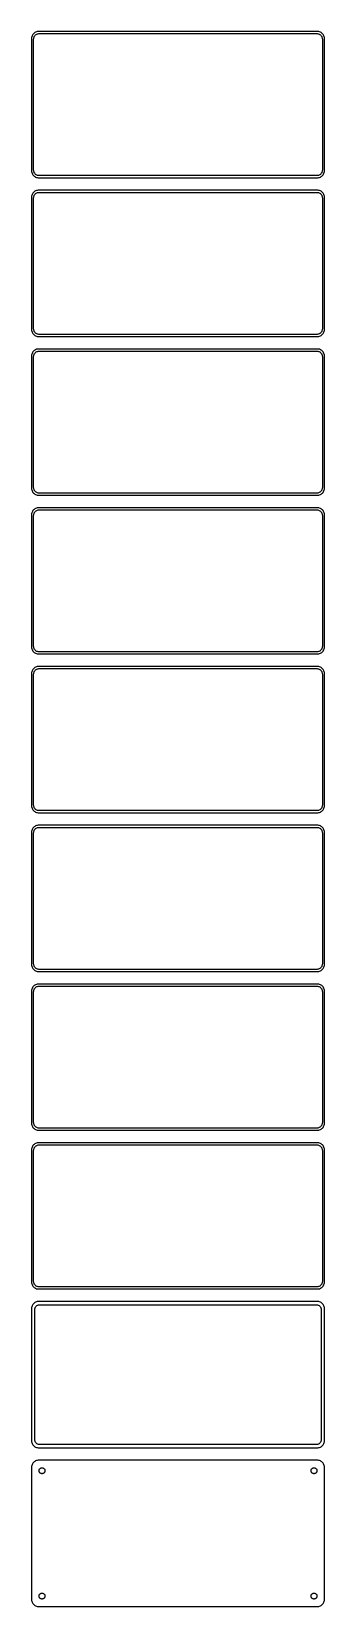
# Model space of a CAD drawing. Header units: metres. Extents: x -105 to 105, y 1088 to 2218.
import ezdxf

# ---------------------------------------------------------------- set-up
doc = ezdxf.new("R2010")
doc.units = ezdxf.units.M

msp = doc.modelspace()

# ---------------------------------------------------------------- linework, layer by layer
for p, q in [((-103.645, 2216.92), (-104.045, 2216.44)), ((-103.187, 2217.35), (-103.645, 2216.92)), ((-102.679, 2217.72), (-103.187, 2217.35)), ((-102.129, 2218.02), (-102.679, 2217.72)), ((-101.545, 2218.26), (-102.129, 2218.02)), ((-100.937, 2218.41), (-101.545, 2218.26)), ((-101.203, 2216.62), (-100.736, 2216.8)), ((-100.314, 2218.49), (-100.937, 2218.41)), ((-100.736, 2216.8), (-100.25, 2216.93)), ((100.314, 2218.49), (-100.314, 2218.49)), ((-100.25, 2216.93), (-99.7512, 2216.99)), ((-99.7512, 2216.99), (99.7512, 2216.99)), ((99.7512, 2216.99), (100.25, 2216.93)), ((100.25, 2216.93), (100.736, 2216.8)), ((100.937, 2218.41), (100.314, 2218.49)), ((100.736, 2216.8), (101.203, 2216.62)), ((101.545, 2218.26), (100.937, 2218.41)), ((102.129, 2218.02), (101.545, 2218.26)), ((102.679, 2217.72), (102.129, 2218.02)), ((103.187, 2217.35), (102.679, 2217.72)), ((103.645, 2216.92), (103.187, 2217.35)), ((104.045, 2216.44), (103.645, 2216.92)), ((-104.961, 2214.13), (-105, 2213.5)), ((-105, 2213.5), (-105, 2118.5)), ((-104.843, 2214.74), (-104.961, 2214.13)), ((-104.649, 2215.34), (-104.843, 2214.74)), ((-104.382, 2215.91), (-104.649, 2215.34)), ((-104.045, 2216.44), (-104.382, 2215.91)), ((-103.5, 2213), (-103.468, 2213.5)), ((-103.5, 2119), (-103.5, 2213)), ((-103.468, 2213.5), (-103.374, 2213.99)), ((-103.374, 2213.99), (-103.219, 2214.47)), ((-103.219, 2214.47), (-103.005, 2214.93)), ((-103.005, 2214.93), (-102.736, 2215.35)), ((-102.736, 2215.35), (-102.416, 2215.74)), ((-102.416, 2215.74), (-102.05, 2216.08)), ((-102.05, 2216.08), (-101.643, 2216.38)), ((-101.643, 2216.38), (-101.203, 2216.62)), ((101.203, 2216.62), (101.643, 2216.38)), ((101.643, 2216.38), (102.05, 2216.08)), ((102.05, 2216.08), (102.416, 2215.74)), ((102.416, 2215.74), (102.736, 2215.35)), ((102.736, 2215.35), (103.005, 2214.93)), ((103.005, 2214.93), (103.219, 2214.47)), ((103.219, 2214.47), (103.374, 2213.99)), ((103.374, 2213.99), (103.468, 2213.5)), ((103.468, 2213.5), (103.5, 2213)), ((103.5, 2213), (103.5, 2119)), ((104.382, 2215.91), (104.045, 2216.44)), ((104.649, 2215.34), (104.382, 2215.91)), ((104.843, 2214.74), (104.649, 2215.34)), ((104.961, 2214.13), (104.843, 2214.74)), ((105, 2213.5), (104.961, 2214.13)), ((105, 2118.5), (105, 2213.5)), ((-105, 2118.5), (-104.961, 2117.87)), ((-104.961, 2117.87), (-104.843, 2117.26)), ((-104.843, 2117.26), (-104.649, 2116.66)), ((-104.649, 2116.66), (-104.382, 2116.09)), ((-104.382, 2116.09), (-104.045, 2115.56)), ((-104.045, 2115.56), (-103.645, 2115.08)), ((-103.645, 2115.08), (-103.187, 2114.65)), ((-103.468, 2118.5), (-103.5, 2119)), ((-103.374, 2118.01), (-103.468, 2118.5)), ((-103.219, 2117.53), (-103.374, 2118.01)), ((-103.005, 2117.07), (-103.219, 2117.53)), ((-102.736, 2116.65), (-103.005, 2117.07)), ((-102.416, 2116.26), (-102.736, 2116.65)), ((-102.05, 2115.92), (-102.416, 2116.26)), ((-101.643, 2115.62), (-102.05, 2115.92)), ((-101.203, 2115.38), (-101.643, 2115.62)), ((-100.736, 2115.2), (-101.203, 2115.38)), ((-100.25, 2115.07), (-100.736, 2115.2)), ((-99.7512, 2115.01), (-100.25, 2115.07)), ((99.7512, 2115.01), (-99.7512, 2115.01)), ((100.25, 2115.07), (99.7512, 2115.01)), ((100.736, 2115.2), (100.25, 2115.07)), ((101.203, 2115.38), (100.736, 2115.2)), ((101.643, 2115.62), (101.203, 2115.38)), ((102.05, 2115.92), (101.643, 2115.62)), ((102.416, 2116.26), (102.05, 2115.92)), ((102.736, 2116.65), (102.416, 2116.26)), ((103.005, 2117.07), (102.736, 2116.65)), ((103.219, 2117.53), (103.005, 2117.07)), ((103.187, 2114.65), (103.645, 2115.08)), ((103.374, 2118.01), (103.219, 2117.53)), ((103.468, 2118.5), (103.374, 2118.01)), ((103.5, 2119), (103.468, 2118.5)), ((103.645, 2115.08), (104.045, 2115.56)), ((104.045, 2115.56), (104.382, 2116.09)), ((104.382, 2116.09), (104.649, 2116.66)), ((104.649, 2116.66), (104.843, 2117.26)), ((104.843, 2117.26), (104.961, 2117.87)), ((104.961, 2117.87), (105, 2118.5)), ((-103.187, 2114.65), (-102.679, 2114.28)), ((-102.679, 2103.72), (-103.187, 2103.35)), ((-102.679, 2114.28), (-102.129, 2113.98)), ((-102.129, 2104.02), (-102.679, 2103.72)), ((-102.129, 2113.98), (-101.545, 2113.74)), ((-101.545, 2104.26), (-102.129, 2104.02)), ((-101.545, 2113.74), (-100.937, 2113.59)), ((-100.937, 2104.41), (-101.545, 2104.26)), ((-100.937, 2113.59), (-100.314, 2113.51)), ((-100.314, 2104.49), (-100.937, 2104.41)), ((-100.314, 2113.51), (100.314, 2113.51)), ((100.314, 2104.49), (-100.314, 2104.49)), ((100.314, 2113.51), (100.937, 2113.59)), ((100.937, 2104.41), (100.314, 2104.49)), ((100.937, 2113.59), (101.545, 2113.74)), ((101.545, 2104.26), (100.937, 2104.41)), ((101.545, 2113.74), (102.129, 2113.98)), ((102.129, 2104.02), (101.545, 2104.26)), ((102.129, 2113.98), (102.679, 2114.28)), ((102.679, 2103.72), (102.129, 2104.02)), ((102.679, 2114.28), (103.187, 2114.65)), ((103.187, 2103.35), (102.679, 2103.72)), ((-104.961, 2100.13), (-105, 2099.5)), ((-105, 2099.5), (-105, 2004.5)), ((-104.843, 2100.74), (-104.961, 2100.13)), ((-104.649, 2101.34), (-104.843, 2100.74)), ((-104.382, 2101.91), (-104.649, 2101.34)), ((-104.045, 2102.44), (-104.382, 2101.91)), ((-103.645, 2102.92), (-104.045, 2102.44)), ((-103.187, 2103.35), (-103.645, 2102.92)), ((-103.5, 2099), (-103.468, 2099.5)), ((-103.5, 2005), (-103.5, 2099)), ((-103.468, 2099.5), (-103.374, 2099.99)), ((-103.374, 2099.99), (-103.219, 2100.47)), ((-103.219, 2100.47), (-103.005, 2100.93)), ((-103.005, 2100.93), (-102.736, 2101.35)), ((-102.736, 2101.35), (-102.416, 2101.74)), ((-102.416, 2101.74), (-102.05, 2102.08)), ((-102.05, 2102.08), (-101.643, 2102.38)), ((-101.643, 2102.38), (-101.203, 2102.62)), ((-101.203, 2102.62), (-100.736, 2102.8)), ((-100.736, 2102.8), (-100.25, 2102.93)), ((-100.25, 2102.93), (-99.7512, 2102.99)), ((-99.7512, 2102.99), (99.7512, 2102.99)), ((99.7512, 2102.99), (100.25, 2102.93)), ((100.25, 2102.93), (100.736, 2102.8)), ((100.736, 2102.8), (101.203, 2102.62)), ((101.203, 2102.62), (101.643, 2102.38)), ((101.643, 2102.38), (102.05, 2102.08)), ((102.05, 2102.08), (102.416, 2101.74)), ((102.416, 2101.74), (102.736, 2101.35)), ((102.736, 2101.35), (103.005, 2100.93)), ((103.005, 2100.93), (103.219, 2100.47)), ((103.645, 2102.92), (103.187, 2103.35)), ((103.219, 2100.47), (103.374, 2099.99)), ((103.374, 2099.99), (103.468, 2099.5)), ((103.468, 2099.5), (103.5, 2099)), ((103.5, 2099), (103.5, 2005)), ((104.045, 2102.44), (103.645, 2102.92)), ((104.382, 2101.91), (104.045, 2102.44)), ((104.649, 2101.34), (104.382, 2101.91)), ((104.843, 2100.74), (104.649, 2101.34)), ((104.961, 2100.13), (104.843, 2100.74)), ((105, 2099.5), (104.961, 2100.13)), ((105, 2004.5), (105, 2099.5)), ((-105, 2004.5), (-104.961, 2003.87)), ((-104.961, 2003.87), (-104.843, 2003.26)), ((-104.843, 2003.26), (-104.649, 2002.66)), ((-104.649, 2002.66), (-104.382, 2002.09)), ((-104.382, 2002.09), (-104.045, 2001.56)), ((-103.468, 2004.5), (-103.5, 2005)), ((-103.374, 2004.01), (-103.468, 2004.5)), ((-103.219, 2003.53), (-103.374, 2004.01)), ((-103.005, 2003.07), (-103.219, 2003.53)), ((-102.736, 2002.65), (-103.005, 2003.07)), ((-102.416, 2002.26), (-102.736, 2002.65)), ((-102.05, 2001.92), (-102.416, 2002.26)), ((-101.643, 2001.62), (-102.05, 2001.92)), ((102.05, 2001.92), (101.643, 2001.62)), ((102.416, 2002.26), (102.05, 2001.92)), ((102.736, 2002.65), (102.416, 2002.26)), ((103.005, 2003.07), (102.736, 2002.65)), ((103.219, 2003.53), (103.005, 2003.07)), ((103.374, 2004.01), (103.219, 2003.53)), ((103.468, 2004.5), (103.374, 2004.01)), ((103.5, 2005), (103.468, 2004.5)), ((104.045, 2001.56), (104.382, 2002.09)), ((104.382, 2002.09), (104.649, 2002.66)), ((104.649, 2002.66), (104.843, 2003.26)), ((104.843, 2003.26), (104.961, 2003.87)), ((104.961, 2003.87), (105, 2004.5)), ((-104.045, 2001.56), (-103.645, 2001.08)), ((-103.645, 2001.08), (-103.187, 2000.65)), ((-103.187, 2000.65), (-102.679, 2000.28)), ((-102.679, 2000.28), (-102.129, 1999.98)), ((-102.129, 1999.98), (-101.545, 1999.74)), ((-101.203, 2001.38), (-101.643, 2001.62)), ((-101.545, 1999.74), (-100.937, 1999.59)), ((-100.736, 2001.2), (-101.203, 2001.38)), ((-100.937, 1999.59), (-100.314, 1999.51)), ((-100.25, 2001.07), (-100.736, 2001.2)), ((-100.314, 1999.51), (100.314, 1999.51)), ((-99.7512, 2001.01), (-100.25, 2001.07)), ((99.7512, 2001.01), (-99.7512, 2001.01)), ((100.25, 2001.07), (99.7512, 2001.01)), ((100.736, 2001.2), (100.25, 2001.07)), ((100.314, 1999.51), (100.937, 1999.59)), ((101.203, 2001.38), (100.736, 2001.2)), ((100.937, 1999.59), (101.545, 1999.74)), ((101.643, 2001.62), (101.203, 2001.38)), ((101.545, 1999.74), (102.129, 1999.98)), ((102.129, 1999.98), (102.679, 2000.28)), ((102.679, 2000.28), (103.187, 2000.65)), ((103.187, 2000.65), (103.645, 2001.08)), ((103.645, 2001.08), (104.045, 2001.56)), ((-104.961, 1986.13), (-105, 1985.5)), ((-105, 1985.5), (-105, 1890.5)), ((-104.843, 1986.74), (-104.961, 1986.13)), ((-104.649, 1987.34), (-104.843, 1986.74)), ((-104.382, 1987.91), (-104.649, 1987.34)), ((-104.045, 1988.44), (-104.382, 1987.91)), ((-103.645, 1988.92), (-104.045, 1988.44)), ((-103.187, 1989.35), (-103.645, 1988.92)), ((-103.5, 1985), (-103.468, 1985.5)), ((-103.5, 1891), (-103.5, 1985)), ((-103.468, 1985.5), (-103.374, 1985.99)), ((-103.374, 1985.99), (-103.219, 1986.47)), ((-103.219, 1986.47), (-103.005, 1986.93)), ((-102.679, 1989.72), (-103.187, 1989.35)), ((-103.005, 1986.93), (-102.736, 1987.35)), ((-102.736, 1987.35), (-102.416, 1987.74)), ((-102.129, 1990.02), (-102.679, 1989.72)), ((-102.416, 1987.74), (-102.05, 1988.08)), ((-101.545, 1990.26), (-102.129, 1990.02)), ((-102.05, 1988.08), (-101.643, 1988.38)), ((-101.643, 1988.38), (-101.203, 1988.62)), ((-100.937, 1990.41), (-101.545, 1990.26)), ((-101.203, 1988.62), (-100.736, 1988.8)), ((-100.314, 1990.49), (-100.937, 1990.41)), ((-100.736, 1988.8), (-100.25, 1988.93)), ((100.314, 1990.49), (-100.314, 1990.49)), ((-100.25, 1988.93), (-99.7512, 1988.99)), ((-99.7512, 1988.99), (99.7512, 1988.99)), ((99.7512, 1988.99), (100.25, 1988.93)), ((100.25, 1988.93), (100.736, 1988.8)), ((100.937, 1990.41), (100.314, 1990.49)), ((100.736, 1988.8), (101.203, 1988.62)), ((101.545, 1990.26), (100.937, 1990.41)), ((101.203, 1988.62), (101.643, 1988.38)), ((102.129, 1990.02), (101.545, 1990.26)), ((101.643, 1988.38), (102.05, 1988.08)), ((102.05, 1988.08), (102.416, 1987.74)), ((102.679, 1989.72), (102.129, 1990.02)), ((102.416, 1987.74), (102.736, 1987.35)), ((103.187, 1989.35), (102.679, 1989.72)), ((102.736, 1987.35), (103.005, 1986.93)), ((103.005, 1986.93), (103.219, 1986.47)), ((103.645, 1988.92), (103.187, 1989.35)), ((103.219, 1986.47), (103.374, 1985.99)), ((103.374, 1985.99), (103.468, 1985.5)), ((103.468, 1985.5), (103.5, 1985)), ((103.5, 1985), (103.5, 1891)), ((104.045, 1988.44), (103.645, 1988.92)), ((104.382, 1987.91), (104.045, 1988.44)), ((104.649, 1987.34), (104.382, 1987.91)), ((104.843, 1986.74), (104.649, 1987.34)), ((104.961, 1986.13), (104.843, 1986.74)), ((105, 1985.5), (104.961, 1986.13)), ((105, 1890.5), (105, 1985.5)), ((-105, 1890.5), (-104.961, 1889.87)), ((-104.961, 1889.87), (-104.843, 1889.26)), ((-104.843, 1889.26), (-104.649, 1888.66)), ((-103.468, 1890.5), (-103.5, 1891)), ((-103.374, 1890.01), (-103.468, 1890.5)), ((-103.219, 1889.53), (-103.374, 1890.01)), ((-103.005, 1889.07), (-103.219, 1889.53)), ((-102.736, 1888.65), (-103.005, 1889.07)), ((103.005, 1889.07), (102.736, 1888.65)), ((103.219, 1889.53), (103.005, 1889.07)), ((103.374, 1890.01), (103.219, 1889.53)), ((103.468, 1890.5), (103.374, 1890.01)), ((103.5, 1891), (103.468, 1890.5)), ((104.649, 1888.66), (104.843, 1889.26)), ((104.843, 1889.26), (104.961, 1889.87)), ((104.961, 1889.87), (105, 1890.5)), ((-104.649, 1888.66), (-104.382, 1888.09)), ((-104.382, 1888.09), (-104.045, 1887.56)), ((-104.045, 1887.56), (-103.645, 1887.08)), ((-103.645, 1887.08), (-103.187, 1886.65)), ((-103.187, 1886.65), (-102.679, 1886.28)), ((-102.416, 1888.26), (-102.736, 1888.65)), ((-102.679, 1886.28), (-102.129, 1885.98)), ((-102.05, 1887.92), (-102.416, 1888.26)), ((-102.129, 1885.98), (-101.545, 1885.74)), ((-101.643, 1887.62), (-102.05, 1887.92)), ((-101.203, 1887.38), (-101.643, 1887.62)), ((-101.545, 1885.74), (-100.937, 1885.59)), ((-100.736, 1887.2), (-101.203, 1887.38)), ((-100.937, 1885.59), (-100.314, 1885.51)), ((-100.25, 1887.07), (-100.736, 1887.2)), ((-100.314, 1885.51), (100.314, 1885.51)), ((-99.7512, 1887.01), (-100.25, 1887.07)), ((99.7512, 1887.01), (-99.7512, 1887.01)), ((100.25, 1887.07), (99.7512, 1887.01)), ((100.736, 1887.2), (100.25, 1887.07)), ((100.314, 1885.51), (100.937, 1885.59)), ((101.203, 1887.38), (100.736, 1887.2)), ((100.937, 1885.59), (101.545, 1885.74)), ((101.643, 1887.62), (101.203, 1887.38)), ((101.545, 1885.74), (102.129, 1885.98)), ((102.05, 1887.92), (101.643, 1887.62)), ((102.416, 1888.26), (102.05, 1887.92)), ((102.129, 1885.98), (102.679, 1886.28)), ((102.736, 1888.65), (102.416, 1888.26)), ((102.679, 1886.28), (103.187, 1886.65)), ((103.187, 1886.65), (103.645, 1887.08)), ((103.645, 1887.08), (104.045, 1887.56)), ((104.045, 1887.56), (104.382, 1888.09)), ((104.382, 1888.09), (104.649, 1888.66)), ((-104.961, 1872.13), (-105, 1871.5)), ((-105, 1871.5), (-105, 1776.5)), ((-104.843, 1872.74), (-104.961, 1872.13)), ((-104.649, 1873.34), (-104.843, 1872.74)), ((-104.382, 1873.91), (-104.649, 1873.34)), ((-104.045, 1874.44), (-104.382, 1873.91)), ((-103.645, 1874.92), (-104.045, 1874.44)), ((-103.187, 1875.35), (-103.645, 1874.92)), ((-103.5, 1871), (-103.468, 1871.5)), ((-103.5, 1777), (-103.5, 1871)), ((-103.468, 1871.5), (-103.374, 1871.99)), ((-103.374, 1871.99), (-103.219, 1872.47)), ((-103.219, 1872.47), (-103.005, 1872.93)), ((-102.679, 1875.72), (-103.187, 1875.35)), ((-103.005, 1872.93), (-102.736, 1873.35)), ((-102.736, 1873.35), (-102.416, 1873.74)), ((-102.129, 1876.02), (-102.679, 1875.72)), ((-102.416, 1873.74), (-102.05, 1874.08)), ((-101.545, 1876.26), (-102.129, 1876.02)), ((-102.05, 1874.08), (-101.643, 1874.38)), ((-101.643, 1874.38), (-101.203, 1874.62)), ((-100.937, 1876.41), (-101.545, 1876.26)), ((-101.203, 1874.62), (-100.736, 1874.8)), ((-100.314, 1876.49), (-100.937, 1876.41)), ((-100.736, 1874.8), (-100.25, 1874.93)), ((100.314, 1876.49), (-100.314, 1876.49)), ((-100.25, 1874.93), (-99.7512, 1874.99)), ((-99.7512, 1874.99), (99.7512, 1874.99)), ((99.7512, 1874.99), (100.25, 1874.93)), ((100.25, 1874.93), (100.736, 1874.8)), ((100.937, 1876.41), (100.314, 1876.49)), ((100.736, 1874.8), (101.203, 1874.62)), ((101.545, 1876.26), (100.937, 1876.41)), ((101.203, 1874.62), (101.643, 1874.38)), ((102.129, 1876.02), (101.545, 1876.26)), ((101.643, 1874.38), (102.05, 1874.08)), ((102.05, 1874.08), (102.416, 1873.74)), ((102.679, 1875.72), (102.129, 1876.02)), ((102.416, 1873.74), (102.736, 1873.35)), ((103.187, 1875.35), (102.679, 1875.72)), ((102.736, 1873.35), (103.005, 1872.93)), ((103.005, 1872.93), (103.219, 1872.47)), ((103.645, 1874.92), (103.187, 1875.35)), ((103.219, 1872.47), (103.374, 1871.99)), ((103.374, 1871.99), (103.468, 1871.5)), ((103.468, 1871.5), (103.5, 1871)), ((103.5, 1871), (103.5, 1777)), ((104.045, 1874.44), (103.645, 1874.92)), ((104.382, 1873.91), (104.045, 1874.44)), ((104.649, 1873.34), (104.382, 1873.91)), ((104.843, 1872.74), (104.649, 1873.34)), ((104.961, 1872.13), (104.843, 1872.74)), ((105, 1871.5), (104.961, 1872.13)), ((105, 1776.5), (105, 1871.5)), ((-105, 1776.5), (-104.961, 1775.87)), ((-104.961, 1775.87), (-104.843, 1775.26)), ((-103.468, 1776.5), (-103.5, 1777)), ((-103.374, 1776.01), (-103.468, 1776.5)), ((-103.219, 1775.53), (-103.374, 1776.01)), ((103.374, 1776.01), (103.219, 1775.53)), ((103.468, 1776.5), (103.374, 1776.01)), ((103.5, 1777), (103.468, 1776.5)), ((104.843, 1775.26), (104.961, 1775.87)), ((104.961, 1775.87), (105, 1776.5)), ((-104.843, 1775.26), (-104.649, 1774.66)), ((-104.649, 1774.66), (-104.382, 1774.09)), ((-104.382, 1774.09), (-104.045, 1773.56)), ((-104.045, 1773.56), (-103.645, 1773.08)), ((-103.645, 1773.08), (-103.187, 1772.65)), ((-103.005, 1775.07), (-103.219, 1775.53)), ((-103.187, 1772.65), (-102.679, 1772.28)), ((-102.736, 1774.65), (-103.005, 1775.07)), ((-102.416, 1774.26), (-102.736, 1774.65)), ((-102.679, 1772.28), (-102.129, 1771.98)), ((-102.05, 1773.92), (-102.416, 1774.26)), ((-102.129, 1771.98), (-101.545, 1771.74)), ((-101.643, 1773.62), (-102.05, 1773.92)), ((-101.203, 1773.38), (-101.643, 1773.62)), ((-101.545, 1771.74), (-100.937, 1771.59)), ((-100.736, 1773.2), (-101.203, 1773.38)), ((-100.937, 1771.59), (-100.314, 1771.51)), ((-100.25, 1773.07), (-100.736, 1773.2)), ((-100.314, 1771.51), (100.314, 1771.51)), ((-99.7512, 1773.01), (-100.25, 1773.07)), ((99.7512, 1773.01), (-99.7512, 1773.01)), ((100.25, 1773.07), (99.7512, 1773.01)), ((100.736, 1773.2), (100.25, 1773.07)), ((100.314, 1771.51), (100.937, 1771.59)), ((101.203, 1773.38), (100.736, 1773.2)), ((100.937, 1771.59), (101.545, 1771.74)), ((101.643, 1773.62), (101.203, 1773.38)), ((101.545, 1771.74), (102.129, 1771.98)), ((102.05, 1773.92), (101.643, 1773.62)), ((102.416, 1774.26), (102.05, 1773.92)), ((102.129, 1771.98), (102.679, 1772.28)), ((102.736, 1774.65), (102.416, 1774.26)), ((102.679, 1772.28), (103.187, 1772.65)), ((103.005, 1775.07), (102.736, 1774.65)), ((103.219, 1775.53), (103.005, 1775.07)), ((103.187, 1772.65), (103.645, 1773.08)), ((103.645, 1773.08), (104.045, 1773.56)), ((104.045, 1773.56), (104.382, 1774.09)), ((104.382, 1774.09), (104.649, 1774.66)), ((104.649, 1774.66), (104.843, 1775.26)), ((-104.961, 1758.13), (-105, 1757.5)), ((-105, 1757.5), (-105, 1662.5)), ((-104.843, 1758.74), (-104.961, 1758.13)), ((-104.649, 1759.34), (-104.843, 1758.74)), ((-104.382, 1759.91), (-104.649, 1759.34)), ((-104.045, 1760.44), (-104.382, 1759.91)), ((-103.645, 1760.92), (-104.045, 1760.44)), ((-103.187, 1761.35), (-103.645, 1760.92)), ((-103.5, 1757), (-103.468, 1757.5)), ((-103.5, 1663), (-103.5, 1757)), ((-103.468, 1757.5), (-103.374, 1757.99)), ((-103.374, 1757.99), (-103.219, 1758.47)), ((-103.219, 1758.47), (-103.005, 1758.93)), ((-102.679, 1761.72), (-103.187, 1761.35)), ((-103.005, 1758.93), (-102.736, 1759.35)), ((-102.736, 1759.35), (-102.416, 1759.74)), ((-102.129, 1762.02), (-102.679, 1761.72)), ((-102.416, 1759.74), (-102.05, 1760.08)), ((-101.545, 1762.26), (-102.129, 1762.02)), ((-102.05, 1760.08), (-101.643, 1760.38)), ((-101.643, 1760.38), (-101.203, 1760.62)), ((-100.937, 1762.41), (-101.545, 1762.26)), ((-101.203, 1760.62), (-100.736, 1760.8)), ((-100.314, 1762.49), (-100.937, 1762.41)), ((-100.736, 1760.8), (-100.25, 1760.93)), ((100.314, 1762.49), (-100.314, 1762.49)), ((-100.25, 1760.93), (-99.7512, 1760.99)), ((-99.7512, 1760.99), (99.7512, 1760.99)), ((99.7512, 1760.99), (100.25, 1760.93)), ((100.25, 1760.93), (100.736, 1760.8)), ((100.937, 1762.41), (100.314, 1762.49)), ((100.736, 1760.8), (101.203, 1760.62)), ((101.545, 1762.26), (100.937, 1762.41)), ((101.203, 1760.62), (101.643, 1760.38)), ((102.129, 1762.02), (101.545, 1762.26)), ((101.643, 1760.38), (102.05, 1760.08)), ((102.05, 1760.08), (102.416, 1759.74)), ((102.679, 1761.72), (102.129, 1762.02)), ((102.416, 1759.74), (102.736, 1759.35)), ((103.187, 1761.35), (102.679, 1761.72)), ((102.736, 1759.35), (103.005, 1758.93)), ((103.005, 1758.93), (103.219, 1758.47)), ((103.645, 1760.92), (103.187, 1761.35)), ((103.219, 1758.47), (103.374, 1757.99)), ((103.374, 1757.99), (103.468, 1757.5)), ((103.468, 1757.5), (103.5, 1757)), ((103.5, 1757), (103.5, 1663)), ((104.045, 1760.44), (103.645, 1760.92)), ((104.382, 1759.91), (104.045, 1760.44)), ((104.649, 1759.34), (104.382, 1759.91)), ((104.843, 1758.74), (104.649, 1759.34)), ((104.961, 1758.13), (104.843, 1758.74)), ((105, 1757.5), (104.961, 1758.13)), ((105, 1662.5), (105, 1757.5)), ((-103.468, 1662.5), (-103.5, 1663)), ((103.5, 1663), (103.468, 1662.5)), ((-105, 1662.5), (-104.961, 1661.87)), ((-104.961, 1661.87), (-104.843, 1661.26)), ((-104.843, 1661.26), (-104.649, 1660.66)), ((-104.649, 1660.66), (-104.382, 1660.09)), ((-104.382, 1660.09), (-104.045, 1659.56)), ((-104.045, 1659.56), (-103.645, 1659.08)), ((-103.645, 1659.08), (-103.187, 1658.65)), ((-103.374, 1662.01), (-103.468, 1662.5)), ((-103.219, 1661.53), (-103.374, 1662.01)), ((-103.005, 1661.07), (-103.219, 1661.53)), ((-103.187, 1658.65), (-102.679, 1658.28)), ((-102.736, 1660.65), (-103.005, 1661.07)), ((-102.416, 1660.26), (-102.736, 1660.65)), ((-102.679, 1658.28), (-102.129, 1657.98)), ((-102.05, 1659.92), (-102.416, 1660.26)), ((-102.129, 1657.98), (-101.545, 1657.74)), ((-101.643, 1659.62), (-102.05, 1659.92)), ((-101.203, 1659.38), (-101.643, 1659.62)), ((-101.545, 1657.74), (-100.937, 1657.59)), ((-100.736, 1659.2), (-101.203, 1659.38)), ((-100.937, 1657.59), (-100.314, 1657.51)), ((-100.25, 1659.07), (-100.736, 1659.2)), ((-100.314, 1657.51), (100.314, 1657.51)), ((-99.7512, 1659.01), (-100.25, 1659.07)), ((99.7512, 1659.01), (-99.7512, 1659.01)), ((100.25, 1659.07), (99.7512, 1659.01)), ((100.736, 1659.2), (100.25, 1659.07)), ((100.314, 1657.51), (100.937, 1657.59)), ((101.203, 1659.38), (100.736, 1659.2)), ((100.937, 1657.59), (101.545, 1657.74)), ((101.643, 1659.62), (101.203, 1659.38)), ((101.545, 1657.74), (102.129, 1657.98)), ((102.05, 1659.92), (101.643, 1659.62)), ((102.416, 1660.26), (102.05, 1659.92)), ((102.129, 1657.98), (102.679, 1658.28)), ((102.736, 1660.65), (102.416, 1660.26)), ((102.679, 1658.28), (103.187, 1658.65)), ((103.005, 1661.07), (102.736, 1660.65)), ((103.219, 1661.53), (103.005, 1661.07)), ((103.187, 1658.65), (103.645, 1659.08)), ((103.374, 1662.01), (103.219, 1661.53)), ((103.468, 1662.5), (103.374, 1662.01)), ((103.645, 1659.08), (104.045, 1659.56)), ((104.045, 1659.56), (104.382, 1660.09)), ((104.382, 1660.09), (104.649, 1660.66)), ((104.649, 1660.66), (104.843, 1661.26)), ((104.843, 1661.26), (104.961, 1661.87)), ((104.961, 1661.87), (105, 1662.5)), ((-104.961, 1644.13), (-105, 1643.5)), ((-105, 1643.5), (-105, 1548.5)), ((-104.843, 1644.74), (-104.961, 1644.13)), ((-104.649, 1645.34), (-104.843, 1644.74)), ((-104.382, 1645.91), (-104.649, 1645.34)), ((-104.045, 1646.44), (-104.382, 1645.91)), ((-103.645, 1646.92), (-104.045, 1646.44)), ((-103.187, 1647.35), (-103.645, 1646.92)), ((-103.5, 1643), (-103.468, 1643.5)), ((-103.5, 1549), (-103.5, 1643)), ((-103.468, 1643.5), (-103.374, 1643.99)), ((-103.374, 1643.99), (-103.219, 1644.47)), ((-103.219, 1644.47), (-103.005, 1644.93)), ((-102.679, 1647.72), (-103.187, 1647.35)), ((-103.005, 1644.93), (-102.736, 1645.35)), ((-102.736, 1645.35), (-102.416, 1645.74)), ((-102.129, 1648.02), (-102.679, 1647.72)), ((-102.416, 1645.74), (-102.05, 1646.08)), ((-101.545, 1648.26), (-102.129, 1648.02)), ((-102.05, 1646.08), (-101.643, 1646.38)), ((-101.643, 1646.38), (-101.203, 1646.62)), ((-100.937, 1648.41), (-101.545, 1648.26)), ((-101.203, 1646.62), (-100.736, 1646.8)), ((-100.314, 1648.49), (-100.937, 1648.41)), ((-100.736, 1646.8), (-100.25, 1646.93)), ((100.314, 1648.49), (-100.314, 1648.49)), ((-100.25, 1646.93), (-99.7512, 1646.99)), ((-99.7512, 1646.99), (99.7512, 1646.99)), ((99.7512, 1646.99), (100.25, 1646.93)), ((100.25, 1646.93), (100.736, 1646.8)), ((100.937, 1648.41), (100.314, 1648.49)), ((100.736, 1646.8), (101.203, 1646.62)), ((101.545, 1648.26), (100.937, 1648.41)), ((101.203, 1646.62), (101.643, 1646.38)), ((102.129, 1648.02), (101.545, 1648.26)), ((101.643, 1646.38), (102.05, 1646.08)), ((102.05, 1646.08), (102.416, 1645.74)), ((102.679, 1647.72), (102.129, 1648.02)), ((102.416, 1645.74), (102.736, 1645.35)), ((103.187, 1647.35), (102.679, 1647.72)), ((102.736, 1645.35), (103.005, 1644.93)), ((103.005, 1644.93), (103.219, 1644.47)), ((103.645, 1646.92), (103.187, 1647.35)), ((103.219, 1644.47), (103.374, 1643.99)), ((103.374, 1643.99), (103.468, 1643.5)), ((103.468, 1643.5), (103.5, 1643)), ((103.5, 1643), (103.5, 1549)), ((104.045, 1646.44), (103.645, 1646.92)), ((104.382, 1645.91), (104.045, 1646.44)), ((104.649, 1645.34), (104.382, 1645.91)), ((104.843, 1644.74), (104.649, 1645.34)), ((104.961, 1644.13), (104.843, 1644.74)), ((105, 1643.5), (104.961, 1644.13)), ((105, 1548.5), (105, 1643.5)), ((-105, 1548.5), (-104.961, 1547.87)), ((-104.961, 1547.87), (-104.843, 1547.26)), ((-104.843, 1547.26), (-104.649, 1546.66)), ((-104.649, 1546.66), (-104.382, 1546.09)), ((-104.382, 1546.09), (-104.045, 1545.56)), ((-104.045, 1545.56), (-103.645, 1545.08)), ((-103.645, 1545.08), (-103.187, 1544.65)), ((-103.468, 1548.5), (-103.5, 1549)), ((-103.374, 1548.01), (-103.468, 1548.5)), ((-103.219, 1547.53), (-103.374, 1548.01)), ((-103.005, 1547.07), (-103.219, 1547.53)), ((-103.187, 1544.65), (-102.679, 1544.28)), ((-102.736, 1546.65), (-103.005, 1547.07)), ((-102.416, 1546.26), (-102.736, 1546.65)), ((-102.679, 1544.28), (-102.129, 1543.98)), ((-102.05, 1545.92), (-102.416, 1546.26)), ((-102.129, 1543.98), (-101.545, 1543.74)), ((-101.643, 1545.62), (-102.05, 1545.92)), ((-101.203, 1545.38), (-101.643, 1545.62)), ((-101.545, 1543.74), (-100.937, 1543.59)), ((-100.736, 1545.2), (-101.203, 1545.38)), ((-100.937, 1543.59), (-100.314, 1543.51)), ((-100.25, 1545.07), (-100.736, 1545.2)), ((-100.314, 1543.51), (100.314, 1543.51)), ((-99.7512, 1545.01), (-100.25, 1545.07)), ((99.7512, 1545.01), (-99.7512, 1545.01)), ((100.25, 1545.07), (99.7512, 1545.01)), ((100.736, 1545.2), (100.25, 1545.07)), ((100.314, 1543.51), (100.937, 1543.59)), ((101.203, 1545.38), (100.736, 1545.2)), ((100.937, 1543.59), (101.545, 1543.74)), ((101.643, 1545.62), (101.203, 1545.38)), ((101.545, 1543.74), (102.129, 1543.98)), ((102.05, 1545.92), (101.643, 1545.62)), ((102.416, 1546.26), (102.05, 1545.92)), ((102.129, 1543.98), (102.679, 1544.28)), ((102.736, 1546.65), (102.416, 1546.26)), ((102.679, 1544.28), (103.187, 1544.65)), ((103.005, 1547.07), (102.736, 1546.65)), ((103.219, 1547.53), (103.005, 1547.07)), ((103.187, 1544.65), (103.645, 1545.08)), ((103.374, 1548.01), (103.219, 1547.53)), ((103.468, 1548.5), (103.374, 1548.01)), ((103.5, 1549), (103.468, 1548.5)), ((103.645, 1545.08), (104.045, 1545.56)), ((104.045, 1545.56), (104.382, 1546.09)), ((104.382, 1546.09), (104.649, 1546.66)), ((104.649, 1546.66), (104.843, 1547.26)), ((104.843, 1547.26), (104.961, 1547.87)), ((104.961, 1547.87), (105, 1548.5)), ((-104.961, 1530.13), (-105, 1529.5)), ((-105, 1529.5), (-105, 1434.5)), ((-104.843, 1530.74), (-104.961, 1530.13)), ((-104.649, 1531.34), (-104.843, 1530.74)), ((-104.382, 1531.91), (-104.649, 1531.34)), ((-104.045, 1532.44), (-104.382, 1531.91)), ((-103.645, 1532.92), (-104.045, 1532.44)), ((-103.187, 1533.35), (-103.645, 1532.92)), ((-103.5, 1529), (-103.468, 1529.5)), ((-103.5, 1435), (-103.5, 1529)), ((-103.468, 1529.5), (-103.374, 1529.99)), ((-103.374, 1529.99), (-103.219, 1530.47)), ((-103.219, 1530.47), (-103.005, 1530.93)), ((-102.679, 1533.72), (-103.187, 1533.35)), ((-103.005, 1530.93), (-102.736, 1531.35)), ((-102.736, 1531.35), (-102.416, 1531.74)), ((-102.129, 1534.02), (-102.679, 1533.72)), ((-102.416, 1531.74), (-102.05, 1532.08)), ((-101.545, 1534.26), (-102.129, 1534.02)), ((-102.05, 1532.08), (-101.643, 1532.38)), ((-101.643, 1532.38), (-101.203, 1532.62)), ((-100.937, 1534.41), (-101.545, 1534.26)), ((-101.203, 1532.62), (-100.736, 1532.8)), ((-100.314, 1534.49), (-100.937, 1534.41)), ((-100.736, 1532.8), (-100.25, 1532.93)), ((100.314, 1534.49), (-100.314, 1534.49)), ((-100.25, 1532.93), (-99.7512, 1532.99)), ((-99.7512, 1532.99), (99.7512, 1532.99)), ((99.7512, 1532.99), (100.25, 1532.93)), ((100.25, 1532.93), (100.736, 1532.8)), ((100.937, 1534.41), (100.314, 1534.49)), ((100.736, 1532.8), (101.203, 1532.62)), ((101.545, 1534.26), (100.937, 1534.41)), ((101.203, 1532.62), (101.643, 1532.38)), ((102.129, 1534.02), (101.545, 1534.26)), ((101.643, 1532.38), (102.05, 1532.08)), ((102.05, 1532.08), (102.416, 1531.74)), ((102.679, 1533.72), (102.129, 1534.02)), ((102.416, 1531.74), (102.736, 1531.35)), ((103.187, 1533.35), (102.679, 1533.72)), ((102.736, 1531.35), (103.005, 1530.93)), ((103.005, 1530.93), (103.219, 1530.47)), ((103.645, 1532.92), (103.187, 1533.35)), ((103.219, 1530.47), (103.374, 1529.99)), ((103.374, 1529.99), (103.468, 1529.5)), ((103.468, 1529.5), (103.5, 1529)), ((103.5, 1529), (103.5, 1435)), ((104.045, 1532.44), (103.645, 1532.92)), ((104.382, 1531.91), (104.045, 1532.44)), ((104.649, 1531.34), (104.382, 1531.91)), ((104.843, 1530.74), (104.649, 1531.34)), ((104.961, 1530.13), (104.843, 1530.74)), ((105, 1529.5), (104.961, 1530.13)), ((105, 1434.5), (105, 1529.5)), ((-105, 1434.5), (-104.961, 1433.87)), ((-104.961, 1433.87), (-104.843, 1433.26)), ((-104.843, 1433.26), (-104.649, 1432.66)), ((-104.649, 1432.66), (-104.382, 1432.09)), ((-104.382, 1432.09), (-104.045, 1431.56)), ((-104.045, 1431.56), (-103.645, 1431.08)), ((-103.645, 1431.08), (-103.187, 1430.65)), ((-103.468, 1434.5), (-103.5, 1435)), ((-103.374, 1434.01), (-103.468, 1434.5)), ((-103.219, 1433.53), (-103.374, 1434.01)), ((-103.005, 1433.07), (-103.219, 1433.53)), ((-103.187, 1430.65), (-102.679, 1430.28)), ((-102.736, 1432.65), (-103.005, 1433.07)), ((-102.416, 1432.26), (-102.736, 1432.65)), ((-102.679, 1430.28), (-102.129, 1429.98)), ((-102.05, 1431.92), (-102.416, 1432.26)), ((-102.129, 1429.98), (-101.545, 1429.74)), ((-101.643, 1431.62), (-102.05, 1431.92)), ((-101.203, 1431.38), (-101.643, 1431.62)), ((-101.545, 1429.74), (-100.937, 1429.59)), ((-100.736, 1431.2), (-101.203, 1431.38)), ((-100.937, 1429.59), (-100.314, 1429.51)), ((-100.25, 1431.07), (-100.736, 1431.2)), ((-100.314, 1429.51), (100.314, 1429.51)), ((-99.7512, 1431.01), (-100.25, 1431.07)), ((99.7512, 1431.01), (-99.7512, 1431.01)), ((100.25, 1431.07), (99.7512, 1431.01)), ((100.736, 1431.2), (100.25, 1431.07)), ((100.314, 1429.51), (100.937, 1429.59)), ((101.203, 1431.38), (100.736, 1431.2)), ((100.937, 1429.59), (101.545, 1429.74)), ((101.643, 1431.62), (101.203, 1431.38)), ((101.545, 1429.74), (102.129, 1429.98)), ((102.05, 1431.92), (101.643, 1431.62)), ((102.416, 1432.26), (102.05, 1431.92)), ((102.129, 1429.98), (102.679, 1430.28)), ((102.736, 1432.65), (102.416, 1432.26)), ((102.679, 1430.28), (103.187, 1430.65)), ((103.005, 1433.07), (102.736, 1432.65)), ((103.219, 1433.53), (103.005, 1433.07)), ((103.187, 1430.65), (103.645, 1431.08)), ((103.374, 1434.01), (103.219, 1433.53)), ((103.468, 1434.5), (103.374, 1434.01)), ((103.5, 1435), (103.468, 1434.5)), ((103.645, 1431.08), (104.045, 1431.56)), ((104.045, 1431.56), (104.382, 1432.09)), ((104.382, 1432.09), (104.649, 1432.66)), ((104.649, 1432.66), (104.843, 1433.26)), ((104.843, 1433.26), (104.961, 1433.87)), ((104.961, 1433.87), (105, 1434.5)), ((-104.961, 1416.13), (-105, 1415.5)), ((-105, 1415.5), (-105, 1320.5)), ((-104.843, 1416.74), (-104.961, 1416.13)), ((-104.649, 1417.34), (-104.843, 1416.74)), ((-104.382, 1417.91), (-104.649, 1417.34)), ((-104.045, 1418.44), (-104.382, 1417.91)), ((-103.645, 1418.92), (-104.045, 1418.44)), ((-103.187, 1419.35), (-103.645, 1418.92)), ((-103.5, 1415), (-103.468, 1415.5)), ((-103.5, 1321), (-103.5, 1415)), ((-103.468, 1415.5), (-103.374, 1415.99)), ((-103.374, 1415.99), (-103.219, 1416.47)), ((-103.219, 1416.47), (-103.005, 1416.93)), ((-102.679, 1419.72), (-103.187, 1419.35)), ((-103.005, 1416.93), (-102.736, 1417.35)), ((-102.736, 1417.35), (-102.416, 1417.74)), ((-102.129, 1420.02), (-102.679, 1419.72)), ((-102.416, 1417.74), (-102.05, 1418.08)), ((-101.545, 1420.26), (-102.129, 1420.02)), ((-102.05, 1418.08), (-101.643, 1418.38)), ((-101.643, 1418.38), (-101.203, 1418.62)), ((-100.937, 1420.41), (-101.545, 1420.26)), ((-101.203, 1418.62), (-100.736, 1418.8)), ((-100.314, 1420.49), (-100.937, 1420.41)), ((-100.736, 1418.8), (-100.25, 1418.93)), ((100.314, 1420.49), (-100.314, 1420.49)), ((-100.25, 1418.93), (-99.7512, 1418.99)), ((-99.7512, 1418.99), (99.7512, 1418.99)), ((99.7512, 1418.99), (100.25, 1418.93)), ((100.25, 1418.93), (100.736, 1418.8)), ((100.937, 1420.41), (100.314, 1420.49)), ((100.736, 1418.8), (101.203, 1418.62)), ((101.545, 1420.26), (100.937, 1420.41)), ((101.203, 1418.62), (101.643, 1418.38)), ((102.129, 1420.02), (101.545, 1420.26)), ((101.643, 1418.38), (102.05, 1418.08)), ((102.05, 1418.08), (102.416, 1417.74)), ((102.679, 1419.72), (102.129, 1420.02)), ((102.416, 1417.74), (102.736, 1417.35)), ((103.187, 1419.35), (102.679, 1419.72)), ((102.736, 1417.35), (103.005, 1416.93)), ((103.005, 1416.93), (103.219, 1416.47)), ((103.645, 1418.92), (103.187, 1419.35)), ((103.219, 1416.47), (103.374, 1415.99)), ((103.374, 1415.99), (103.468, 1415.5)), ((103.468, 1415.5), (103.5, 1415)), ((103.5, 1415), (103.5, 1321)), ((104.045, 1418.44), (103.645, 1418.92)), ((104.382, 1417.91), (104.045, 1418.44)), ((104.649, 1417.34), (104.382, 1417.91)), ((104.843, 1416.74), (104.649, 1417.34)), ((104.961, 1416.13), (104.843, 1416.74)), ((105, 1415.5), (104.961, 1416.13)), ((105, 1320.5), (105, 1415.5)), ((-105, 1320.5), (-104.961, 1319.87)), ((-104.961, 1319.87), (-104.843, 1319.26)), ((-104.843, 1319.26), (-104.649, 1318.66)), ((-104.649, 1318.66), (-104.382, 1318.09)), ((-104.382, 1318.09), (-104.045, 1317.56)), ((-104.045, 1317.56), (-103.645, 1317.08)), ((-103.645, 1317.08), (-103.187, 1316.65)), ((-103.468, 1320.5), (-103.5, 1321)), ((-103.374, 1320.01), (-103.468, 1320.5)), ((-103.219, 1319.53), (-103.374, 1320.01)), ((-103.005, 1319.07), (-103.219, 1319.53)), ((-103.187, 1316.65), (-102.679, 1316.28)), ((-102.736, 1318.65), (-103.005, 1319.07)), ((-102.416, 1318.26), (-102.736, 1318.65)), ((-102.679, 1316.28), (-102.129, 1315.98)), ((-102.05, 1317.92), (-102.416, 1318.26)), ((-102.129, 1315.98), (-101.545, 1315.74)), ((-101.643, 1317.62), (-102.05, 1317.92)), ((-101.203, 1317.38), (-101.643, 1317.62)), ((-101.545, 1315.74), (-100.937, 1315.59)), ((-100.736, 1317.2), (-101.203, 1317.38)), ((-100.937, 1315.59), (-100.314, 1315.51)), ((-100.25, 1317.07), (-100.736, 1317.2)), ((-100.314, 1315.51), (100.314, 1315.51)), ((-99.7512, 1317.01), (-100.25, 1317.07)), ((99.7512, 1317.01), (-99.7512, 1317.01)), ((100.25, 1317.07), (99.7512, 1317.01)), ((100.736, 1317.2), (100.25, 1317.07)), ((100.314, 1315.51), (100.937, 1315.59)), ((101.203, 1317.38), (100.736, 1317.2)), ((100.937, 1315.59), (101.545, 1315.74)), ((101.643, 1317.62), (101.203, 1317.38)), ((101.545, 1315.74), (102.129, 1315.98)), ((102.05, 1317.92), (101.643, 1317.62)), ((102.416, 1318.26), (102.05, 1317.92)), ((102.129, 1315.98), (102.679, 1316.28)), ((102.736, 1318.65), (102.416, 1318.26)), ((102.679, 1316.28), (103.187, 1316.65)), ((103.005, 1319.07), (102.736, 1318.65)), ((103.219, 1319.53), (103.005, 1319.07)), ((103.187, 1316.65), (103.645, 1317.08)), ((103.374, 1320.01), (103.219, 1319.53)), ((103.468, 1320.5), (103.374, 1320.01)), ((103.5, 1321), (103.468, 1320.5)), ((103.645, 1317.08), (104.045, 1317.56)), ((104.045, 1317.56), (104.382, 1318.09)), ((104.382, 1318.09), (104.649, 1318.66)), ((104.649, 1318.66), (104.843, 1319.26)), ((104.843, 1319.26), (104.961, 1319.87)), ((104.961, 1319.87), (105, 1320.5)), ((-104.961, 1302.13), (-105, 1301.5)), ((-105, 1301.5), (-105, 1206.5)), ((-104.843, 1302.74), (-104.961, 1302.13)), ((-104.649, 1303.34), (-104.843, 1302.74)), ((-104.382, 1303.91), (-104.649, 1303.34)), ((-104.045, 1304.44), (-104.382, 1303.91)), ((-103.645, 1304.92), (-104.045, 1304.44)), ((-103.187, 1305.35), (-103.645, 1304.92)), ((-102.679, 1305.72), (-103.187, 1305.35)), ((-102.129, 1306.02), (-102.679, 1305.72)), ((-102.613, 1301), (-102.588, 1301.39)), ((-102.613, 1207), (-102.613, 1301)), ((-102.588, 1301.39), (-102.515, 1301.77)), ((-102.515, 1301.77), (-102.394, 1302.15)), ((-102.394, 1302.15), (-102.228, 1302.5)), ((-102.228, 1302.5), (-102.018, 1302.83)), ((-101.545, 1306.26), (-102.129, 1306.02)), ((-102.018, 1302.83), (-101.769, 1303.13)), ((-101.769, 1303.13), (-101.484, 1303.4)), ((-100.937, 1306.41), (-101.545, 1306.26)), ((-101.484, 1303.4), (-101.168, 1303.63)), ((-101.168, 1303.63), (-100.825, 1303.82)), ((-100.314, 1306.49), (-100.937, 1306.41)), ((-100.825, 1303.82), (-100.462, 1303.96)), ((-100.462, 1303.96), (-100.083, 1304.06)), ((100.314, 1306.49), (-100.314, 1306.49)), ((-100.083, 1304.06), (-99.6955, 1304.11)), ((-99.6955, 1304.11), (99.6955, 1304.11)), ((99.6955, 1304.11), (100.083, 1304.06)), ((100.083, 1304.06), (100.462, 1303.96)), ((100.937, 1306.41), (100.314, 1306.49)), ((100.462, 1303.96), (100.825, 1303.82)), ((100.825, 1303.82), (101.168, 1303.63)), ((101.545, 1306.26), (100.937, 1306.41)), ((101.168, 1303.63), (101.484, 1303.4)), ((101.484, 1303.4), (101.769, 1303.13)), ((102.129, 1306.02), (101.545, 1306.26)), ((101.769, 1303.13), (102.018, 1302.83)), ((102.018, 1302.83), (102.228, 1302.5)), ((102.679, 1305.72), (102.129, 1306.02)), ((102.228, 1302.5), (102.394, 1302.15)), ((102.394, 1302.15), (102.515, 1301.77)), ((102.515, 1301.77), (102.588, 1301.39)), ((102.588, 1301.39), (102.613, 1301)), ((102.613, 1301), (102.613, 1207)), ((103.187, 1305.35), (102.679, 1305.72)), ((103.645, 1304.92), (103.187, 1305.35)), ((104.045, 1304.44), (103.645, 1304.92)), ((104.382, 1303.91), (104.045, 1304.44)), ((104.649, 1303.34), (104.382, 1303.91)), ((104.843, 1302.74), (104.649, 1303.34)), ((104.961, 1302.13), (104.843, 1302.74)), ((105, 1301.5), (104.961, 1302.13)), ((105, 1206.5), (105, 1301.5)), ((-105, 1206.5), (-104.961, 1205.87)), ((-104.961, 1205.87), (-104.843, 1205.26)), ((-104.843, 1205.26), (-104.649, 1204.66)), ((-104.649, 1204.66), (-104.382, 1204.09)), ((-104.382, 1204.09), (-104.045, 1203.56)), ((-104.045, 1203.56), (-103.645, 1203.08)), ((-103.645, 1203.08), (-103.187, 1202.65)), ((-103.187, 1202.65), (-102.679, 1202.28)), ((-102.679, 1202.28), (-102.129, 1201.98)), ((-102.588, 1206.61), (-102.613, 1207)), ((-102.515, 1206.23), (-102.588, 1206.61)), ((-102.394, 1205.85), (-102.515, 1206.23)), ((-102.228, 1205.5), (-102.394, 1205.85)), ((-102.018, 1205.17), (-102.228, 1205.5)), ((-102.129, 1201.98), (-101.545, 1201.74)), ((-101.769, 1204.87), (-102.018, 1205.17)), ((-101.484, 1204.6), (-101.769, 1204.87)), ((-101.545, 1201.74), (-100.937, 1201.59)), ((-101.168, 1204.37), (-101.484, 1204.6)), ((-100.825, 1204.18), (-101.168, 1204.37)), ((-100.937, 1201.59), (-100.314, 1201.51)), ((-100.462, 1204.04), (-100.825, 1204.18)), ((-100.083, 1203.94), (-100.462, 1204.04)), ((-100.314, 1201.51), (100.314, 1201.51)), ((-99.6955, 1203.89), (-100.083, 1203.94)), ((99.6955, 1203.89), (-99.6955, 1203.89)), ((100.083, 1203.94), (99.6955, 1203.89)), ((100.462, 1204.04), (100.083, 1203.94)), ((100.314, 1201.51), (100.937, 1201.59)), ((100.825, 1204.18), (100.462, 1204.04)), ((101.168, 1204.37), (100.825, 1204.18)), ((100.937, 1201.59), (101.545, 1201.74)), ((101.484, 1204.6), (101.168, 1204.37)), ((101.769, 1204.87), (101.484, 1204.6)), ((101.545, 1201.74), (102.129, 1201.98)), ((102.018, 1205.17), (101.769, 1204.87)), ((102.228, 1205.5), (102.018, 1205.17)), ((102.129, 1201.98), (102.679, 1202.28)), ((102.394, 1205.85), (102.228, 1205.5)), ((102.515, 1206.23), (102.394, 1205.85)), ((102.588, 1206.61), (102.515, 1206.23)), ((102.613, 1207), (102.588, 1206.61)), ((102.679, 1202.28), (103.187, 1202.65)), ((103.187, 1202.65), (103.645, 1203.08)), ((103.645, 1203.08), (104.045, 1203.56)), ((104.045, 1203.56), (104.382, 1204.09)), ((104.382, 1204.09), (104.649, 1204.66)), ((104.649, 1204.66), (104.843, 1205.26)), ((104.843, 1205.26), (104.961, 1205.87)), ((104.961, 1205.87), (105, 1206.5)), ((-104.961, 1188.13), (-105, 1187.5)), ((-104.843, 1188.74), (-104.961, 1188.13)), ((-104.649, 1189.34), (-104.843, 1188.74)), ((-104.382, 1189.91), (-104.649, 1189.34)), ((-104.045, 1190.44), (-104.382, 1189.91)), ((-103.645, 1190.92), (-104.045, 1190.44)), ((-103.187, 1191.35), (-103.645, 1190.92)), ((-102.679, 1191.72), (-103.187, 1191.35)), ((-102.129, 1192.02), (-102.679, 1191.72)), ((-101.545, 1192.26), (-102.129, 1192.02)), ((-100.937, 1192.41), (-101.545, 1192.26)), ((-100.314, 1192.49), (-100.937, 1192.41)), ((100.314, 1192.49), (-100.314, 1192.49)), ((100.937, 1192.41), (100.314, 1192.49)), ((101.545, 1192.26), (100.937, 1192.41)), ((102.129, 1192.02), (101.545, 1192.26)), ((102.679, 1191.72), (102.129, 1192.02)), ((103.187, 1191.35), (102.679, 1191.72)), ((103.645, 1190.92), (103.187, 1191.35)), ((104.045, 1190.44), (103.645, 1190.92)), ((104.382, 1189.91), (104.045, 1190.44)), ((104.649, 1189.34), (104.382, 1189.91)), ((104.843, 1188.74), (104.649, 1189.34)), ((104.961, 1188.13), (104.843, 1188.74)), ((105, 1187.5), (104.961, 1188.13)), ((-105, 1187.5), (-105, 1092.5)), ((-99.6353, 1185), (-99.6185, 1185.27)), ((-99.6185, 1184.73), (-99.6353, 1185)), ((-99.6185, 1185.27), (-99.5682, 1185.53)), ((-99.5682, 1184.47), (-99.6185, 1184.73)), ((-99.5682, 1185.53), (-99.4853, 1185.79)), ((-99.4853, 1184.21), (-99.5682, 1184.47)), ((-99.4853, 1185.79), (-99.3712, 1186.03)), ((-99.3712, 1183.97), (-99.4853, 1184.21)), ((-99.3712, 1186.03), (-99.2275, 1186.26)), ((-99.2275, 1183.74), (-99.3712, 1183.97)), ((-99.2275, 1186.26), (-99.0566, 1186.46)), ((-99.0566, 1183.54), (-99.2275, 1183.74)), ((-99.0566, 1186.46), (-98.8611, 1186.65)), ((-98.8611, 1183.35), (-99.0566, 1183.54)), ((-98.8611, 1186.65), (-98.6441, 1186.8)), ((-98.6441, 1183.2), (-98.8611, 1183.35)), ((-98.6441, 1186.8), (-98.4092, 1186.93)), ((-98.4092, 1183.07), (-98.6441, 1183.2)), ((-98.4092, 1186.93), (-98.1598, 1187.03)), ((-98.1598, 1182.97), (-98.4092, 1183.07)), ((-98.1598, 1187.03), (-97.9001, 1187.1)), ((-97.9001, 1182.9), (-98.1598, 1182.97)), ((-97.9001, 1187.1), (-97.6341, 1187.13)), ((-97.6341, 1182.87), (-97.9001, 1182.9)), ((-97.6341, 1187.13), (-97.3659, 1187.13)), ((-97.3659, 1182.87), (-97.6341, 1182.87)), ((-97.3659, 1187.13), (-97.0999, 1187.1)), ((-97.0999, 1182.9), (-97.3659, 1182.87)), ((-97.0999, 1187.1), (-96.8401, 1187.03)), ((-96.8401, 1182.97), (-97.0999, 1182.9)), ((-96.8401, 1187.03), (-96.5908, 1186.93)), ((-96.5908, 1183.07), (-96.8401, 1182.97)), ((-96.5908, 1186.93), (-96.3559, 1186.8)), ((-96.3559, 1183.2), (-96.5908, 1183.07)), ((-96.3559, 1186.8), (-96.1389, 1186.65)), ((-96.1389, 1183.35), (-96.3559, 1183.2)), ((-96.1389, 1186.65), (-95.9434, 1186.46)), ((-95.9434, 1183.54), (-96.1389, 1183.35)), ((-95.9434, 1186.46), (-95.7725, 1186.26)), ((-95.7725, 1183.74), (-95.9434, 1183.54)), ((-95.7725, 1186.26), (-95.6288, 1186.03)), ((-95.6288, 1183.97), (-95.7725, 1183.74)), ((-95.6288, 1186.03), (-95.5146, 1185.79)), ((-95.5146, 1184.21), (-95.6288, 1183.97)), ((-95.5146, 1185.79), (-95.4318, 1185.53)), ((-95.4318, 1184.47), (-95.5146, 1184.21)), ((-95.4318, 1185.53), (-95.3815, 1185.27)), ((-95.3815, 1184.73), (-95.4318, 1184.47)), ((-95.3815, 1185.27), (-95.3647, 1185)), ((-95.3647, 1185), (-95.3815, 1184.73)), ((95.3647, 1185), (95.3815, 1185.27)), ((95.3815, 1184.73), (95.3647, 1185)), ((95.3815, 1185.27), (95.4318, 1185.53)), ((95.4318, 1184.47), (95.3815, 1184.73)), ((95.4318, 1185.53), (95.5146, 1185.79)), ((95.5146, 1184.21), (95.4318, 1184.47)), ((95.5146, 1185.79), (95.6288, 1186.03)), ((95.6288, 1183.97), (95.5146, 1184.21)), ((95.6288, 1186.03), (95.7725, 1186.26)), ((95.7725, 1183.74), (95.6288, 1183.97)), ((95.7725, 1186.26), (95.9434, 1186.46)), ((95.9434, 1183.54), (95.7725, 1183.74)), ((95.9434, 1186.46), (96.1389, 1186.65)), ((96.1389, 1183.35), (95.9434, 1183.54)), ((96.1389, 1186.65), (96.3559, 1186.8)), ((96.3559, 1183.2), (96.1389, 1183.35)), ((96.3559, 1186.8), (96.5908, 1186.93)), ((96.5908, 1183.07), (96.3559, 1183.2)), ((96.5908, 1186.93), (96.8401, 1187.03)), ((96.8401, 1182.97), (96.5908, 1183.07)), ((96.8401, 1187.03), (97.0999, 1187.1)), ((97.0999, 1182.9), (96.8401, 1182.97)), ((97.0999, 1187.1), (97.3659, 1187.13)), ((97.3659, 1182.87), (97.0999, 1182.9)), ((97.3659, 1187.13), (97.6341, 1187.13)), ((97.6341, 1182.87), (97.3659, 1182.87)), ((97.6341, 1187.13), (97.9001, 1187.1)), ((97.9001, 1182.9), (97.6341, 1182.87)), ((97.9001, 1187.1), (98.1598, 1187.03)), ((98.1598, 1182.97), (97.9001, 1182.9)), ((98.1598, 1187.03), (98.4092, 1186.93)), ((98.4092, 1183.07), (98.1598, 1182.97)), ((98.4092, 1186.93), (98.6441, 1186.8)), ((98.6441, 1183.2), (98.4092, 1183.07)), ((98.6441, 1186.8), (98.8611, 1186.65)), ((98.8611, 1183.35), (98.6441, 1183.2)), ((98.8611, 1186.65), (99.0566, 1186.46)), ((99.0566, 1183.54), (98.8611, 1183.35)), ((99.0566, 1186.46), (99.2275, 1186.26)), ((99.2275, 1183.74), (99.0566, 1183.54)), ((99.2275, 1186.26), (99.3712, 1186.03)), ((99.3712, 1183.97), (99.2275, 1183.74)), ((99.3712, 1186.03), (99.4853, 1185.79)), ((99.4853, 1184.21), (99.3712, 1183.97)), ((99.4853, 1185.79), (99.5682, 1185.53)), ((99.5682, 1184.47), (99.4853, 1184.21)), ((99.5682, 1185.53), (99.6185, 1185.27)), ((99.6185, 1184.73), (99.5682, 1184.47)), ((99.6185, 1185.27), (99.6353, 1185)), ((99.6353, 1185), (99.6185, 1184.73)), ((105, 1092.5), (105, 1187.5)), ((-98.1598, 1097.03), (-97.9001, 1097.1)), ((-97.9001, 1097.1), (-97.6341, 1097.13)), ((-97.6341, 1097.13), (-97.3659, 1097.13)), ((-97.3659, 1097.13), (-97.0999, 1097.1)), ((-97.0999, 1097.1), (-96.8401, 1097.03)), ((96.8401, 1097.03), (97.0999, 1097.1)), ((97.0999, 1097.1), (97.3659, 1097.13)), ((97.3659, 1097.13), (97.6341, 1097.13)), ((97.6341, 1097.13), (97.9001, 1097.1)), ((97.9001, 1097.1), (98.1598, 1097.03)), ((-105, 1092.5), (-104.961, 1091.87)), ((-104.961, 1091.87), (-104.843, 1091.26)), ((-104.843, 1091.26), (-104.649, 1090.66)), ((-104.649, 1090.66), (-104.382, 1090.09)), ((-104.382, 1090.09), (-104.045, 1089.56)), ((-104.045, 1089.56), (-103.645, 1089.08)), ((-103.645, 1089.08), (-103.187, 1088.65)), ((-103.187, 1088.65), (-102.679, 1088.28)), ((-102.679, 1088.28), (-102.129, 1087.98)), ((-102.129, 1087.98), (-101.545, 1087.74)), ((-101.545, 1087.74), (-100.937, 1087.59)), ((-100.937, 1087.59), (-100.314, 1087.51)), ((-100.314, 1087.51), (100.314, 1087.51)), ((-99.6353, 1095), (-99.6185, 1095.27)), ((-99.6185, 1094.73), (-99.6353, 1095)), ((-99.6185, 1095.27), (-99.5682, 1095.53)), ((-99.5682, 1094.47), (-99.6185, 1094.73)), ((-99.5682, 1095.53), (-99.4853, 1095.79)), ((-99.4853, 1094.21), (-99.5682, 1094.47)), ((-99.4853, 1095.79), (-99.3712, 1096.03)), ((-99.3712, 1093.97), (-99.4853, 1094.21)), ((-99.3712, 1096.03), (-99.2275, 1096.26)), ((-99.2275, 1093.74), (-99.3712, 1093.97)), ((-99.2275, 1096.26), (-99.0566, 1096.46)), ((-99.0566, 1093.54), (-99.2275, 1093.74)), ((-99.0566, 1096.46), (-98.8611, 1096.65)), ((-98.8611, 1093.35), (-99.0566, 1093.54)), ((-98.8611, 1096.65), (-98.6441, 1096.8)), ((-98.6441, 1093.2), (-98.8611, 1093.35)), ((-98.6441, 1096.8), (-98.4092, 1096.93)), ((-98.4092, 1093.07), (-98.6441, 1093.2)), ((-98.4092, 1096.93), (-98.1598, 1097.03)), ((-98.1598, 1092.97), (-98.4092, 1093.07)), ((-97.9001, 1092.9), (-98.1598, 1092.97)), ((-97.6341, 1092.87), (-97.9001, 1092.9)), ((-97.3659, 1092.87), (-97.6341, 1092.87)), ((-97.0999, 1092.9), (-97.3659, 1092.87)), ((-96.8401, 1092.97), (-97.0999, 1092.9)), ((-96.8401, 1097.03), (-96.5908, 1096.93)), ((-96.5908, 1093.07), (-96.8401, 1092.97)), ((-96.5908, 1096.93), (-96.3559, 1096.8)), ((-96.3559, 1093.2), (-96.5908, 1093.07)), ((-96.3559, 1096.8), (-96.1389, 1096.65)), ((-96.1389, 1093.35), (-96.3559, 1093.2)), ((-96.1389, 1096.65), (-95.9434, 1096.46)), ((-95.9434, 1093.54), (-96.1389, 1093.35)), ((-95.9434, 1096.46), (-95.7725, 1096.26)), ((-95.7725, 1093.74), (-95.9434, 1093.54)), ((-95.7725, 1096.26), (-95.6288, 1096.03)), ((-95.6288, 1093.97), (-95.7725, 1093.74)), ((-95.6288, 1096.03), (-95.5146, 1095.79)), ((-95.5146, 1094.21), (-95.6288, 1093.97)), ((-95.5146, 1095.79), (-95.4318, 1095.53)), ((-95.4318, 1094.47), (-95.5146, 1094.21)), ((-95.4318, 1095.53), (-95.3815, 1095.27)), ((-95.3815, 1094.73), (-95.4318, 1094.47)), ((-95.3815, 1095.27), (-95.3647, 1095)), ((-95.3647, 1095), (-95.3815, 1094.73)), ((95.3647, 1095), (95.3815, 1095.27)), ((95.3815, 1094.73), (95.3647, 1095)), ((95.3815, 1095.27), (95.4318, 1095.53)), ((95.4318, 1094.47), (95.3815, 1094.73)), ((95.4318, 1095.53), (95.5146, 1095.79)), ((95.5146, 1094.21), (95.4318, 1094.47)), ((95.5146, 1095.79), (95.6288, 1096.03)), ((95.6288, 1093.97), (95.5146, 1094.21)), ((95.6288, 1096.03), (95.7725, 1096.26)), ((95.7725, 1093.74), (95.6288, 1093.97)), ((95.7725, 1096.26), (95.9434, 1096.46)), ((95.9434, 1093.54), (95.7725, 1093.74)), ((95.9434, 1096.46), (96.1389, 1096.65)), ((96.1389, 1093.35), (95.9434, 1093.54)), ((96.1389, 1096.65), (96.3559, 1096.8)), ((96.3559, 1093.2), (96.1389, 1093.35)), ((96.3559, 1096.8), (96.5908, 1096.93)), ((96.5908, 1093.07), (96.3559, 1093.2)), ((96.5908, 1096.93), (96.8401, 1097.03)), ((96.8401, 1092.97), (96.5908, 1093.07)), ((97.0999, 1092.9), (96.8401, 1092.97)), ((97.3659, 1092.87), (97.0999, 1092.9)), ((97.6341, 1092.87), (97.3659, 1092.87)), ((97.9001, 1092.9), (97.6341, 1092.87)), ((98.1598, 1092.97), (97.9001, 1092.9)), ((98.1598, 1097.03), (98.4092, 1096.93)), ((98.4092, 1093.07), (98.1598, 1092.97)), ((98.4092, 1096.93), (98.6441, 1096.8)), ((98.6441, 1093.2), (98.4092, 1093.07)), ((98.6441, 1096.8), (98.8611, 1096.65)), ((98.8611, 1093.35), (98.6441, 1093.2)), ((98.8611, 1096.65), (99.0566, 1096.46)), ((99.0566, 1093.54), (98.8611, 1093.35)), ((99.0566, 1096.46), (99.2275, 1096.26)), ((99.2275, 1093.74), (99.0566, 1093.54)), ((99.2275, 1096.26), (99.3712, 1096.03)), ((99.3712, 1093.97), (99.2275, 1093.74)), ((99.3712, 1096.03), (99.4853, 1095.79)), ((99.4853, 1094.21), (99.3712, 1093.97)), ((99.4853, 1095.79), (99.5682, 1095.53)), ((99.5682, 1094.47), (99.4853, 1094.21)), ((99.5682, 1095.53), (99.6185, 1095.27)), ((99.6185, 1094.73), (99.5682, 1094.47)), ((99.6185, 1095.27), (99.6353, 1095)), ((99.6353, 1095), (99.6185, 1094.73)), ((100.314, 1087.51), (100.937, 1087.59)), ((100.937, 1087.59), (101.545, 1087.74)), ((101.545, 1087.74), (102.129, 1087.98)), ((102.129, 1087.98), (102.679, 1088.28)), ((102.679, 1088.28), (103.187, 1088.65)), ((103.187, 1088.65), (103.645, 1089.08)), ((103.645, 1089.08), (104.045, 1089.56)), ((104.045, 1089.56), (104.382, 1090.09)), ((104.382, 1090.09), (104.649, 1090.66)), ((104.649, 1090.66), (104.843, 1091.26)), ((104.843, 1091.26), (104.961, 1091.87)), ((104.961, 1091.87), (105, 1092.5))]:
    msp.add_line(p, q)

doc.saveas('drawing.dxf')
